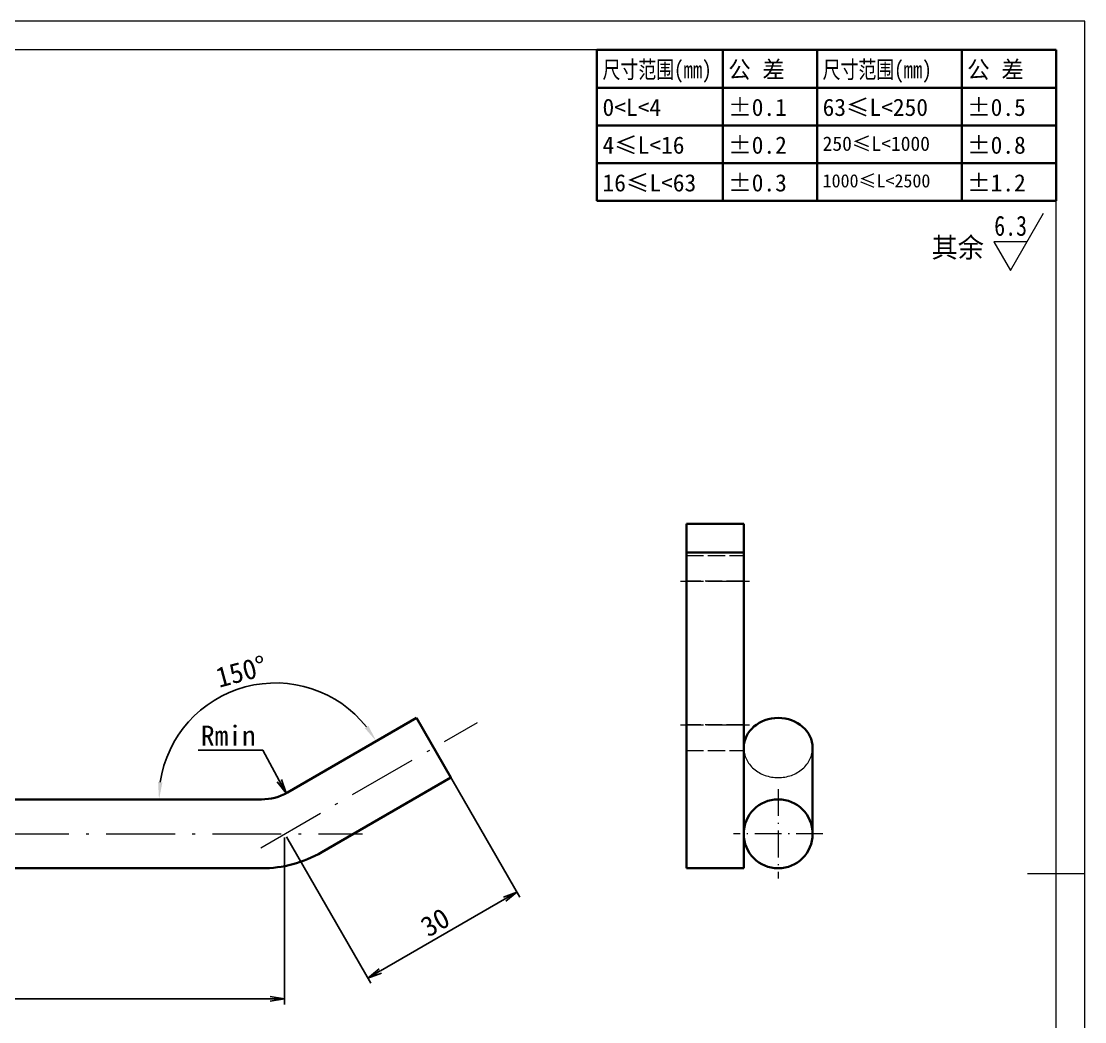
# Model space of a CAD drawing. Header units: millimetres. Extents: x -15766 to 80009, y -9701 to 15159.
# Drawn here: x -4992.8 to -4807.5, y 11256.8 to 11431.1 of the extents above; entities that cross this region are included whole.
import ezdxf
from ezdxf.enums import TextEntityAlignment as Align

# ---------------------------------------------------------------- set-up
doc = ezdxf.new("R2010")
doc.units = ezdxf.units.MM
for name, pattern in [('CENTER-HOKUTO_1', [16, 13, -1, 1, -1]), ('DASHDOT', [18.5, 12, -3, 0.5, -3]), ('DASHED', [15, 12, -3]), ('HIDDEN-HOKUTO_1', [2, 1, -1])]:
    doc.linetypes.add(name, pattern=pattern)
doc.layers.get('DEFPOINTS').update_dxf_attribs({"lineweight": 18})
for name, color, linetype, lineweight in [('AM_7', 2, 'CENTER-HOKUTO_1', 18), ('AM_HID', 1, 'HIDDEN-HOKUTO_1', 18), ('AM_VIS', 7, 'Continuous', 18), ('CDRAFT0', 7, 'Continuous', 18), ('DIM', 253, 'Continuous', 20), ('title_frame', 7, 'Continuous', 18), ('word_dim', 9, 'Continuous', 18), ('尺寸线层', 3, 'Continuous', 18), ('粗实线层', 7, 'Continuous', 35), ('粗实线层_1', 7, 'Continuous', 15)]:
    doc.layers.add(name, color=color, linetype=linetype, lineweight=lineweight)
doc.styles.add('DIM', font='', dxfattribs={"width": 0.8})
doc.styles.get('DIM').set_extended_font_data('NSimSun')
doc.dimstyles.new('1-1', dxfattribs={"dimtxt": 3.5, "dimasz": 3, "dimexe": 1, "dimexo": 0, "dimgap": 1, "dimtad": 1, "dimdsep": 46, "dimtxsty": 'DIM', "dimblk": '_CAXARROW', "dimcen": 0, "dimdle": 6, "dimclrd": 256, "dimclre": 256, "dimclrt": 3, "dimazin": 2, "dimtfac": 0.707107, "dimtmove": 0, "dimatfit": 3, "dimfxl": 0, "dimfrac": 2, "dimtolj": 1, "dimarcsym": 0})
doc.dimstyles.new('1-1$0', dxfattribs={"dimtxt": 3.5, "dimasz": 2.5, "dimexe": 1, "dimexo": 0.625, "dimgap": 0.8, "dimtad": 1, "dimdsep": 46, "dimtxsty": 'DIM', "dimblk": 'OPEN', "dimcen": 0, "dimdle": 5, "dimclrd": 256, "dimclre": 256, "dimclrt": 3, "dimazin": 3, "dimtfac": 0.5, "dimtmove": 0, "dimatfit": 3, "dimldrblk": 'OPEN', "dimfxl": 0, "dimtolj": 1, "dimarcsym": 0})
doc.dimstyles.new('1-1$4', dxfattribs={"dimtxt": 3.5, "dimasz": 2.5, "dimexe": 1, "dimexo": 0.625, "dimgap": 0.8, "dimtad": 1, "dimtih": 1, "dimtoh": 1, "dimzin": 12, "dimdsep": 46, "dimtxsty": 'DIM', "dimblk": 'OPEN', "dimcen": 0, "dimdle": 5, "dimclrd": 256, "dimclre": 256, "dimclrt": 3, "dimazin": 3, "dimtfac": 0.5, "dimtmove": 0, "dimatfit": 3, "dimldrblk": 'OPEN', "dimfxl": 0, "dimtolj": 1, "dimarcsym": 0})

# ---------------------------------------------------------------- blocks, each defined once
blk = doc.blocks.new('*X36')
at = {"layer": 'CDRAFT0'}
for p, q in [((420, 297), (0, 297)), ((420, 0), (420, 297))]:
    blk.add_line(p, q, dxfattribs=at)
at = {"layer": '粗实线层_1'}
for p, q in [((415, 292), (25, 292)), ((415, 5), (415, 292)), ((420, 148.5), (410, 148.5))]:
    blk.add_line(p, q, dxfattribs=at)
blk = doc.blocks.new('自由公差_1')
at = {"layer": '粗实线层'}
for p, q in [((-80, 0), (0, 0)), ((-80, 0), (-80, -26.3)), ((-58.08, 0), (-58.08, -26.3)), ((-41.64, 0), (-41.64, -26.3)), ((-16.44, 0), (-16.44, -26.3)), ((0, 0), (0, -26.3)), ((-80, -6.58), (0, -6.58)), ((-80, -13.15), (0, -13.15)), ((-80, -19.73), (0, -19.73)), ((-80, -26.3), (0, -26.3))]:
    blk.add_line(p, q, dxfattribs=at)
at = {"layer": '尺寸线层', "linetype": 'Continuous', "attachment_point": 1, "line_spacing_factor": 0.9}
for s, insert, char_height, width in [('{\\W0.8;尺寸范围(mm)}', (-79.04, -1.92), 3, 22.6032), ('公 差', (-57.12, -1.92), 3, 22.6032), ('{\\W0.8;尺寸范围(mm)}', (-40.68, -1.92), 3, 22.6032), ('公 差', (-15.48, -1.92), 3, 22.6032), ('0<L<4', (-79.04, -8.49), 3, 22.6032), ('%%P0.1', (-57.12, -8.49), 3, 12.7119), ('63≤L<250', (-40.68, -8.49), 3, 22.6032), ('%%P0.5', (-15.48, -8.49), 3, 12.5771), ('%%P0.2', (-57.12, -15.07), 3, 12.4769), ('%%P0.8', (-15.48, -15.07), 3, 13.0759), ('4≤L<16', (-79.04, -15.07), 3, 22.6032), ('250≤L<1000', (-40.68, -15.07), 2.5, 22.6032), ('16≤L<63', (-79.04, -21.64), 3, 22.6032), ('%%P0.3', (-57.12, -21.64), 3, 12.7119), ('1000≤L<2500', (-40.68, -21.64), 2.3, 22.6032), ('%%P1.2', (-15.48, -21.64), 3, 12.8764)]:
    blk.add_mtext(s, dxfattribs=dict(at, insert=insert, char_height=char_height, width=width))
blk = doc.blocks.new('_OPEN')
at = {"color": 0, "linetype": 'ByBlock', "lineweight": -2}
for p, q in [((-1, 0.166667), (0, 0)), ((-1, -0.166667), (0, 0)), ((0, 0), (-1, 0))]:
    blk.add_line(p, q, dxfattribs=at)
blk = doc.blocks.new('*D404')
at = {"layer": 'DEFPOINTS', "color": 0, "transparency": 16777216}
for p in [(-4946.91, 11289.54), (-5126.91, 11283.54), (-4946.91, 11260.79)]:
    blk.add_point(p, dxfattribs=at)
at = {"layer": 'word_dim', "linetype": 'Continuous', "lineweight": -2, "transparency": 16777216}
for p, q in [((-4946.91, 11288.92), (-4946.91, 11259.79)), ((-5126.91, 11282.92), (-5126.91, 11259.79)), ((-5124.41, 11260.79), (-4949.41, 11260.79))]:
    blk.add_line(p, q, dxfattribs=at)
at = {"layer": 'word_dim', "lineweight": -2, "transparency": 16777216, "xscale": 2.5, "yscale": 2.5, "zscale": 2.5, "rotation": 180}
blk.add_blockref('_OPEN', (-5126.91, 11260.79), dxfattribs=at)
at = {"layer": 'word_dim', "lineweight": -2, "transparency": 16777216, "xscale": 2.5, "yscale": 2.5, "zscale": 2.5}
blk.add_blockref('_OPEN', (-4946.91, 11260.79), dxfattribs=at)
at = {"layer": 'word_dim', "color": 3, "transparency": 16777216, "insert": (-5036.91, 11263.34), "char_height": 3.5, "attachment_point": 5}
blk.add_mtext('\\A1;180', dxfattribs=at)
blk = doc.blocks.new('*D405')
at = {"layer": 'DEFPOINTS', "color": 0, "transparency": 16777216}
for p in [(-4920.93, 11304.54), (-4946.91, 11289.54), (-4906.42, 11279.41)]:
    blk.add_point(p, dxfattribs=at)
at = {"layer": 'word_dim', "linetype": 'Continuous', "lineweight": -2, "transparency": 16777216}
for p, q in [((-4920.62, 11304), (-4905.92, 11278.54)), ((-4946.6, 11289), (-4931.9, 11263.54)), ((-4930.23, 11265.66), (-4908.58, 11278.16))]:
    blk.add_line(p, q, dxfattribs=at)
at = {"layer": 'word_dim', "lineweight": -2, "transparency": 16777216, "xscale": 2.5, "yscale": 2.5, "zscale": 2.5}
for p, rotation in [((-4906.42, 11279.41), 30.00022165358246), ((-4932.4, 11264.41), 210.0002216535825)]:
    blk.add_blockref('_OPEN', p, dxfattribs=dict(at, rotation=rotation))
at = {"layer": 'word_dim', "color": 3, "transparency": 16777216, "insert": (-4920.68, 11274.12), "char_height": 3.5, "attachment_point": 5, "rotation": 30.0002}
blk.add_mtext('\\A1;30', dxfattribs=at)
blk = doc.blocks.new('_CAXARROW')
blk.add_hatch(color=0).paths.add_polyline_path([(0, 0), (-1, 0.125), (-1, -0.125)], flags=0)
blk = doc.blocks.new('*D415')
at = {"layer": 'DEFPOINTS', "color": 0, "transparency": 16777216}
for p in [(-4944.99, 11315.53), (-4923.93, 11309.74), (-4946.43, 11296.75), (-5126.91, 11295.54), (-4950.93, 11295.54)]:
    blk.add_point(p, dxfattribs=at)
at = {"layer": 'word_dim', "linetype": 'Continuous', "lineweight": -2, "transparency": 16777216}
blk.add_arc((-4948.52, 11295.54), 20.3, 38.4768, 171.5232, dxfattribs=at)
at = {"layer": 'word_dim', "lineweight": -2, "transparency": 16777216, "xscale": 3, "yscale": 3, "zscale": 3}
for p, rotation in [((-4930.94, 11305.69), 304.2383641742703), ((-4968.81, 11295.54), 265.7615898806693)]:
    blk.add_blockref('_CAXARROW', p, dxfattribs=dict(at, rotation=rotation))
at = {"layer": 'word_dim', "color": 3, "transparency": 16777216, "insert": (-4954.48, 11317.8), "char_height": 3.5, "attachment_point": 5, "rotation": 15}
blk.add_mtext('\\A1;150°', dxfattribs=at)
blk = doc.blocks.new('*D416')
at = {"layer": 'DEFPOINTS', "color": 0, "transparency": 16777216}
for p in [(-4950.93, 11304.54), (-4946.66, 11296.62)]:
    blk.add_point(p, dxfattribs=at)
at = {"layer": 'word_dim', "linetype": 'Continuous', "lineweight": -2, "transparency": 16777216}
for p, q in [((-4961.99, 11304.1), (-4950.69, 11304.1)), ((-4950.69, 11304.1), (-4947.85, 11298.82))]:
    blk.add_line(p, q, dxfattribs=at)
at = {"layer": 'word_dim', "lineweight": -2, "transparency": 16777216, "xscale": 2.5, "yscale": 2.5, "zscale": 2.5, "rotation": 298.3050884092914}
blk.add_blockref('_OPEN', (-4946.66, 11296.62), dxfattribs=at)
at = {"layer": 'word_dim', "color": 3, "transparency": 16777216, "insert": (-4956.74, 11306.65), "char_height": 3.5, "attachment_point": 5}
blk.add_mtext('\\A1;Rmin', dxfattribs=at)

msp = doc.modelspace()

# ---------------------------------------------------------------- linework, layer by layer
at = {"layer": 'AM_7', "linetype": 'DASHDOT', "lineweight": 13, "ltscale": 0.3}
for p, q in [((-4877.89893, 11333.54046), (-4865.89893, 11333.54046)), ((-4877.89893, 11308.54046), (-4865.89893, 11308.54046))]:
    msp.add_line(p, q, dxfattribs=at)
at = {"layer": 'AM_7', "linetype": 'DASHDOT', "lineweight": 13}
for p, q in [((-4951.07988, 11287.13335), (-4913.27959, 11308.95709)), ((-5144.50859, 11289.54046), (-4933.33183, 11289.54046))]:
    msp.add_line(p, q, dxfattribs=at)
at = {"layer": 'AM_7', "linetype": 'DASHDOT', "lineweight": 13, "ltscale": 0.389999}
msp.add_line((-4860.89893, 11297.34051), (-4860.89893, 11281.74053), dxfattribs=at)
at = {"layer": 'AM_7', "linetype": 'DASHDOT', "lineweight": 13, "ltscale": 0.38999}
msp.add_line((-4853.09912, 11289.54046), (-4868.69873, 11289.54046), dxfattribs=at)
at = {"layer": 'AM_HID', "linetype": 'DASHED', "lineweight": 13, "ltscale": 0.25}
for p, q in [((-4866.89893, 11338.54046), (-4876.89893, 11338.54046)), ((-4876.89893, 11338.04046), (-4866.89893, 11338.04046)), ((-4876.89893, 11338.04046), (-4866.89893, 11338.04046)), ((-4866.89893, 11333.54046), (-4876.89893, 11333.54046)), ((-4876.89893, 11333.54046), (-4866.89893, 11333.54046)), ((-4876.89893, 11333.54046), (-4866.89893, 11333.54046)), ((-4876.89893, 11333.54046), (-4866.89893, 11333.54046)), ((-4866.89893, 11308.54046), (-4876.89893, 11308.54046)), ((-4876.89893, 11308.54046), (-4866.89893, 11308.54046)), ((-4876.89893, 11308.54046), (-4866.89893, 11308.54046)), ((-4876.89893, 11308.54046), (-4866.89893, 11308.54046)), ((-4876.89893, 11304.04046), (-4866.89893, 11304.04046)), ((-4876.89893, 11304.04046), (-4866.89893, 11304.04046))]:
    msp.add_line(p, q, dxfattribs=at)
at = {"layer": 'AM_HID', "linetype": 'DASHED', "lineweight": 13, "ltscale": 0.000842}
msp.add_line((-4866.89893, 11304.54046), (-4866.89893, 11304.57415), dxfattribs=at)
at = {"layer": 'AM_HID', "linetype": 'DASHED', "lineweight": 13, "ltscale": 0.324762}
msp.add_line((-4866.89893, 11291.54998), (-4866.89893, 11304.54046), dxfattribs=at)
at = {"layer": 'AM_HID', "linetype": 'DASHED', "lineweight": 13}
msp.add_lwpolyline([(-4866.88477, 11289.94988), (-4866.89893, 11289.54046), (-4866.89893, 11289.53436), (-4866.89893, 11289.53887), (-4866.89893, 11290.68218), (-4866.89893, 11291.54998)], dxfattribs=at)
for start_param, end_param in [(3.14159288, 4.712389207), (4.712389207, 6.283185534)]:
    msp.add_ellipse((-4860.89893, 11304.54046), major_axis=(6, 0), ratio=0.866026, start_param=start_param, end_param=end_param, dxfattribs=at)
at = {"layer": 'AM_VIS', "lineweight": 35, "ltscale": 0.125}
for p, q in [((-4876.89893, 11343.54046), (-4876.89893, 11338.54046)), ((-4866.89893, 11343.54046), (-4866.89893, 11338.54046))]:
    msp.add_line(p, q, dxfattribs=at)
at = {"layer": 'AM_VIS', "lineweight": 35, "ltscale": 0.25}
for p, q in [((-4866.89893, 11343.54046), (-4876.89893, 11343.54046)), ((-4866.89893, 11338.54046), (-4876.89893, 11338.54046)), ((-4866.89893, 11283.54046), (-4876.89893, 11283.54046))]:
    msp.add_line(p, q, dxfattribs=at)
at = {"layer": 'AM_VIS', "lineweight": 35}
for p, q in [((-4876.89893, 11283.54046), (-4876.89893, 11338.54046)), ((-4866.89893, 11283.54046), (-4866.89893, 11338.54046)), ((-4946.42949, 11296.74615), (-4923.92949, 11309.7365)), ((-4940.42949, 11286.35394), (-4917.92949, 11299.34429)), ((-5126.91045, 11295.54046), (-4950.92949, 11295.54046)), ((-5126.91045, 11283.54046), (-4950.92949, 11283.54046))]:
    msp.add_line(p, q, dxfattribs=at)
at = {"layer": 'AM_VIS', "lineweight": 35, "ltscale": 0.299998}
msp.add_line((-4923.92949, 11309.7365), (-4917.92949, 11299.34429), dxfattribs=at)
at = {"layer": 'AM_VIS', "lineweight": 35, "ltscale": 0.324762}
msp.add_line((-4854.89893, 11291.54998), (-4854.89893, 11304.54046), dxfattribs=at)
at = {"layer": 'AM_VIS', "lineweight": 35}
msp.add_lwpolyline([(-4854.91309, 11289.13091), (-4854.89893, 11290.117), (-4854.89893, 11291.54998)], dxfattribs=at)
msp.add_circle((-4860.89893, 11289.54046), 6, dxfattribs=at)
for radius in [9, 21]:
    msp.add_arc((-4950.92949, 11304.54046), radius, 269.999984, 299.999985, dxfattribs=at)
msp.add_ellipse((-4860.89893, 11304.54046), major_axis=(6, 0), ratio=0.866026, start_param=0.000000227, end_param=3.135102682, dxfattribs=at)
at = {"layer": 'DIM'}
for p, q in [((-4820.41892, 11387.67681), (-4814.64542, 11397.67681)), ((-4817.53217, 11392.67681), (-4823.30567, 11392.67681)), ((-4823.30567, 11392.67681), (-4820.41892, 11387.67681))]:
    msp.add_line(p, q, dxfattribs=at)

# ---------------------------------------------------------------- block references
at = {"layer": 'title_frame'}
msp.add_blockref('自由公差_1', (-4812.47404, 11426.10436), dxfattribs=at)
at = {"layer": 'word_dim'}
msp.add_blockref('*X36', (-5227.47404, 11134.10436), dxfattribs=at)

# ---------------------------------------------------------------- texts
at = {"layer": 'DIM', "color": 2, "style": 'DIM', "width": 0.8}
msp.add_attdef('6.3', text='0.0', height=3.5, dxfattribs=at).set_placement((-4817.53217, 11392.67681), align=Align.BOTTOM_RIGHT)
at = {"layer": 'word_dim', "linetype": 'Continuous', "insert": (-4834.15888, 11393.44267), "char_height": 3.5, "width": 10.860604, "attachment_point": 1}
msp.add_mtext('{\\C3;其余}', dxfattribs=at)

# ---------------------------------------------------------------- dimensions: what is measured, and where the dimension line sits
at = {"layer": 'word_dim', "color": 3}
dim = msp.add_angular_dim_2l(base=(-4944.99346, 11315.52796), line1=((-4946.42949, 11296.74615), (-4923.92949, 11309.7365)), line2=((-5126.91045, 11295.54046), (-4950.92949, 11295.54046)), dimstyle='1-1', override={"dimtxsty": 'Standard'}, dxfattribs=at)
dim.commit()
dim.dimension.update_dxf_attribs({"geometry": '*D415', "text_midpoint": (-4954.4825, 11317.80104)})
dim = msp.add_radius_dim(center=(-4950.92949, 11304.54046), mpoint=(-4946.66199, 11296.61654), text='Rmin', dimstyle='1-1$4', override={"dimtxsty": 'Standard'}, dxfattribs=at)
dim.commit()
dim.dimension.update_dxf_attribs({"geometry": '*D416', "text_midpoint": (-4956.74241, 11304.10024), "dimtype": 164})
dim = msp.add_aligned_dim(p1=(-4946.9106, 11289.54046), p2=(-4920.92966, 11304.5407), distance=-29.02207, dimstyle='1-1$0', override={"dimtxsty": 'Standard'}, dxfattribs=at)
dim.commit()
dim.dimension.update_dxf_attribs({"geometry": '*D405', "text_midpoint": (-4920.68401, 11274.11515)})
dim = msp.add_linear_dim(base=(-4946.9106, 11260.78661), p1=(-5126.91045, 11283.54046), p2=(-4946.9106, 11289.54046), dimstyle='1-1$0', override={"dimtxsty": 'Standard'}, dxfattribs=at)
dim.commit()
dim.dimension.update_dxf_attribs({"geometry": '*D404', "text_midpoint": (-5036.91052, 11263.33661)})

doc.saveas('drawing.dxf')
